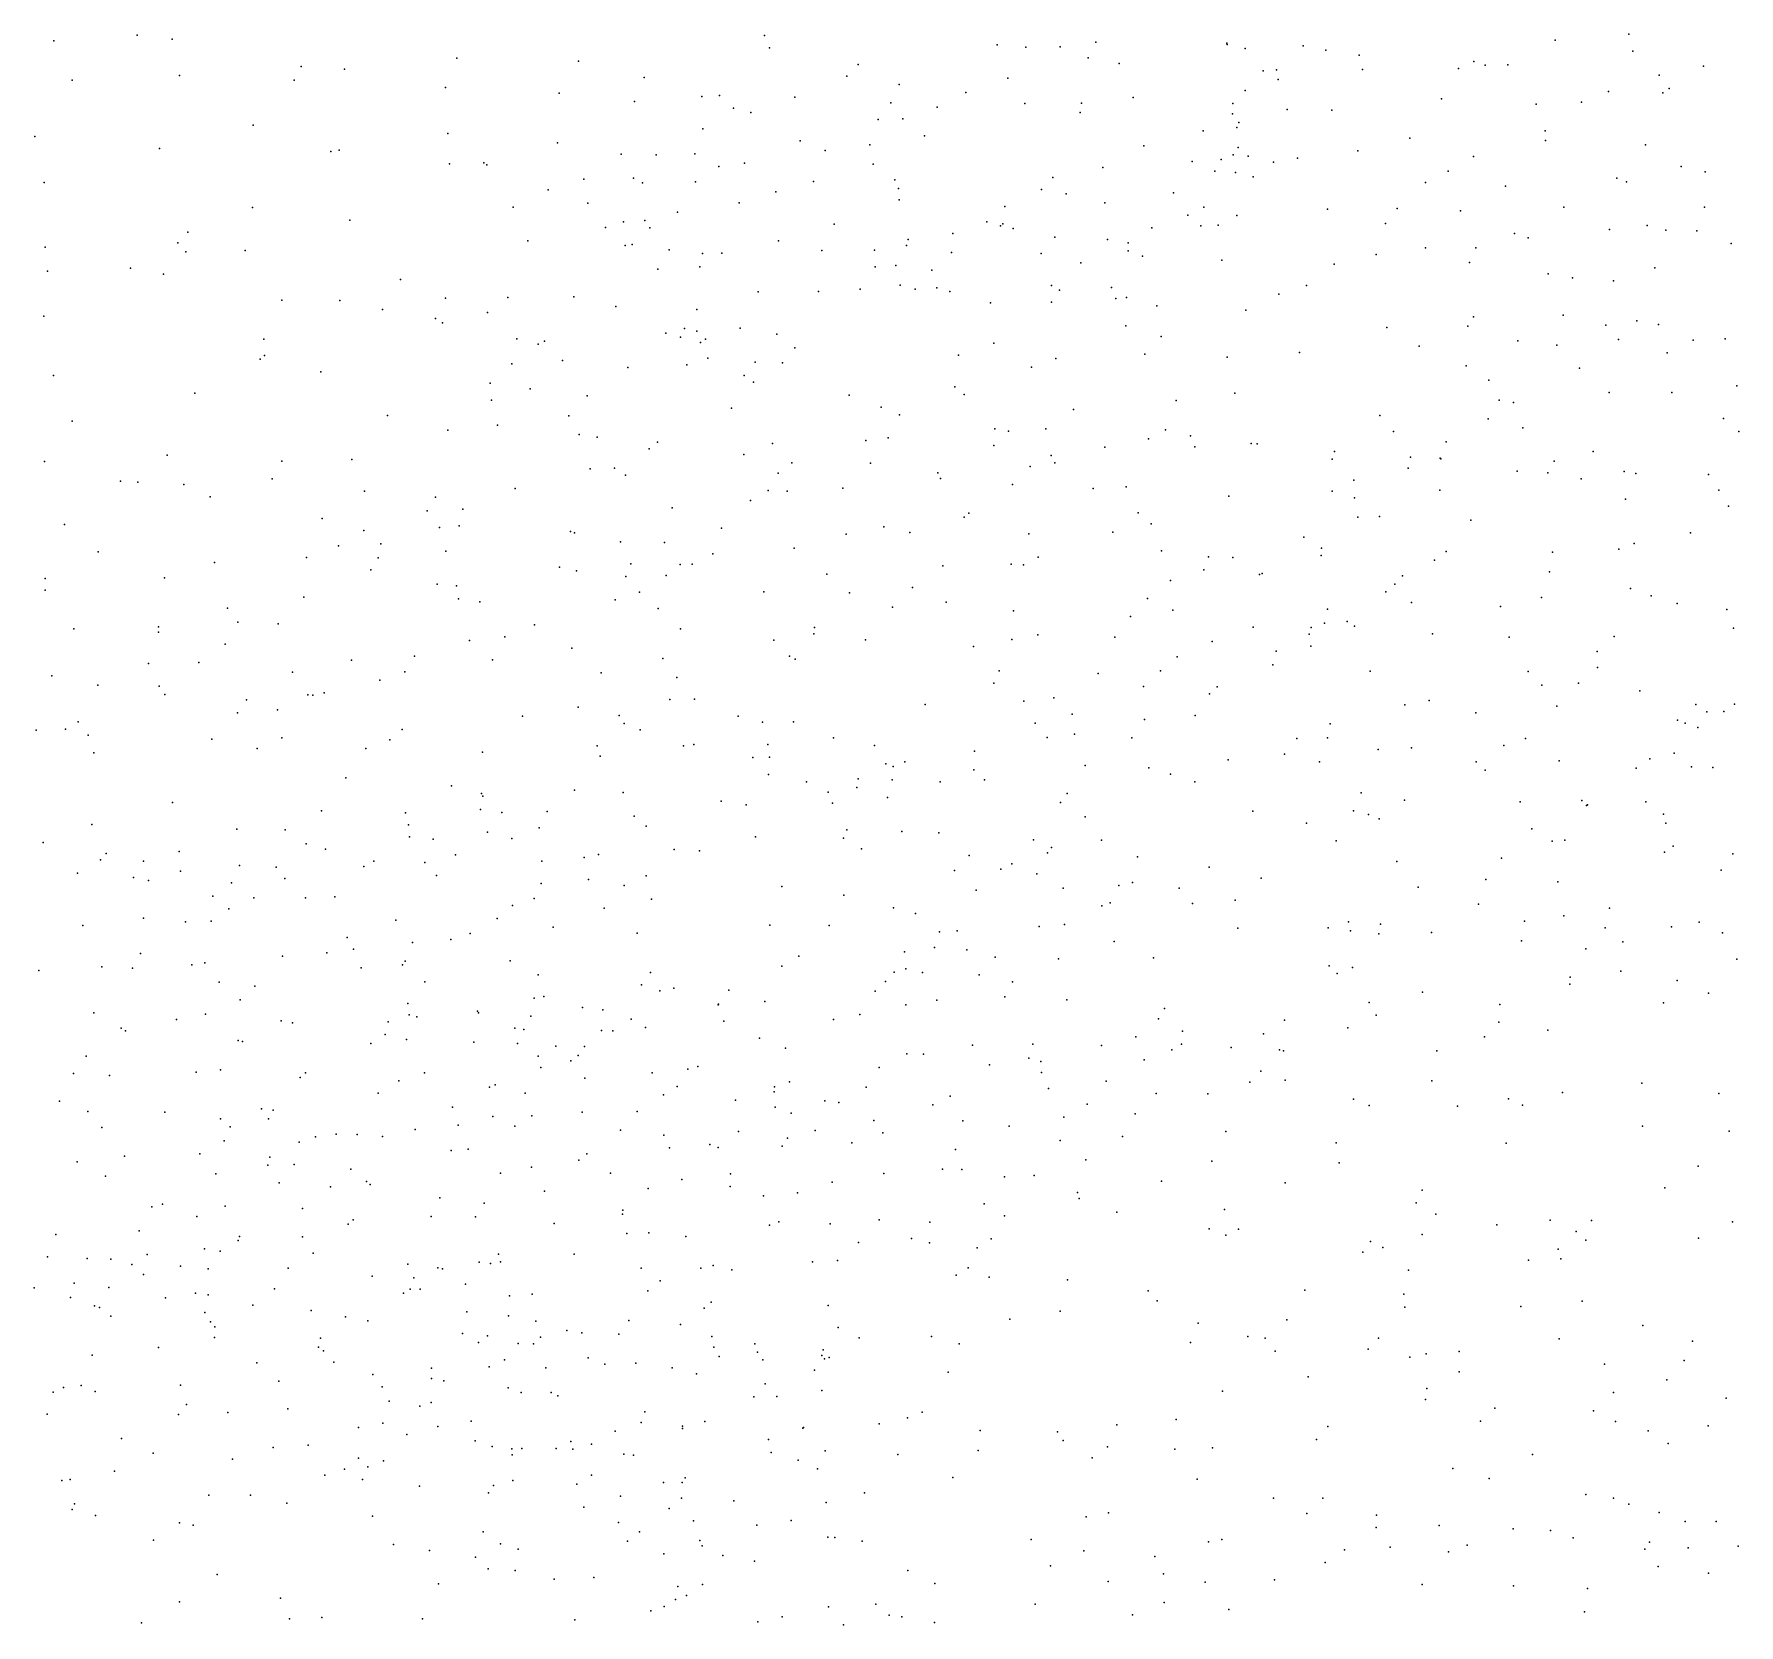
# Model space of a CAD drawing. Header units: metres. Extents: x -24.3 to 24.3, y -27.7 to 27.7.
# Drawn here: x -1.952 to -0.572, y -5.157 to -3.869 of the extents above; entities that cross this region are included whole.
import ezdxf

# ---------------------------------------------------------------- set-up
doc = ezdxf.new("R2010")
doc.units = ezdxf.units.M

msp = doc.modelspace()

# ---------------------------------------------------------------- linework, layer by layer
for p in [(-1.9366, -3.8739, 3.8223), (-1.8689, -3.8694, -11.7638), (-1.8407, -3.8725, 23.4216), (-1.3608, -3.8697, 14.6884), (-1.3569, -3.8797, 15.79), (-1.1724, -3.8772, -11.564), (-1.1493, -3.879, 16.7585), (-1.1215, -3.8788, 16.9505), (-1.0925, -3.875, 16.5661), (-0.9865, -3.8758, 13.9147), (-0.986, -3.877, -11.226), (-0.9714, -3.8803, -5.8715), (-0.9246, -3.8781, -11.0885), (-0.7204, -3.8735, -10.6459), (-0.6608, -3.8685, -10.5354), (-1.61, -3.8881, -11.7177), (-1.5115, -3.8905, 16.6757), (-1.2851, -3.8932, -11.5784), (-1.0987, -3.8878, 18.3131), (-1.0736, -3.8924, 17.0774), (-0.9061, -3.8814, -6.7923), (-0.8793, -3.8857, 13.7839), (-0.7862, -3.8908, 25.9438), (-0.7771, -3.8938, 17.021), (-0.7587, -3.8935, 13.6369), (-0.6576, -3.8824, 12.5567), (-1.9217, -3.9057, 23.5376), (-1.8346, -3.9021, 3.922), (-1.7419, -3.9057, 23.2188), (-1.7362, -3.8947, -19.6567), (-1.7011, -3.897, 26.2384), (-1.4583, -3.9038, 4.3602), (-1.2941, -3.9027, 14.4932), (-1.1638, -3.9042, 16.3978), (-0.9569, -3.8983, -6.2527), (-0.9461, -3.8974, 4.5595), (-0.9449, -3.9052, -6.6432), (-0.8765, -3.8973, -5.6302), (-0.7987, -3.8965, -5.5436), (-0.6361, -3.9019, 4.4215), (-0.6002, -3.8945, -10.3376), (-1.6192, -3.9117, 4.1547), (-1.5271, -3.9164, 26.2126), (-1.4116, -3.9191, -11.5742), (-1.3974, -3.9182, -19.1591), (-1.3364, -3.9196, 18.0213), (-1.2517, -3.9094, 26.1323), (-1.1977, -3.9157, 16.5269), (-1.0622, -3.92, 14.0196), (-0.9716, -3.9142, 17.1678), (-0.8125, -3.9209, 4.4947), (-0.6773, -3.9151, -26.2775), (-0.6332, -3.9161, 16.9527), (-0.6281, -3.9126, 13.4811), (-1.4662, -3.9231, 15.582), (-1.3859, -3.9285, 14.9848), (-1.3719, -3.9321, 4.4021), (-1.2586, -3.9241, 14.3703), (-1.2211, -3.9277, 17.0028), (-1.15, -3.9248, 16.2666), (-1.1051, -3.9319, 26.0462), (-1.104, -3.9244, 4.5209), (-0.9819, -3.933, -11.0115), (-0.9814, -3.9247, -7.4991), (-0.9376, -3.9296, -7.6342), (-0.9013, -3.9301, 22.6842), (-0.7357, -3.9252, -7.7809), (-0.6992, -3.9236, -5.478), (-1.7751, -3.9422, -25.5403), (-1.6174, -3.9491, 23.056), (-1.4109, -3.9452, 26.1793), (-1.2689, -3.9378, 4.4657), (-1.2488, -3.9372, 22.7813), (-1.0056, -3.9469, -7.375), (-0.9783, -3.9442, -7.162), (-0.9766, -3.94, 2.5242), (-0.7285, -3.947, 12.7622), (-1.952, -3.9514, 26.105), (-1.8508, -3.9613, -11.6451), (-1.7055, -3.9625, -11.5879), (-1.5286, -3.9565, 4.1668), (-1.3319, -3.9549, 16.8808), (-1.3117, -3.9628, 16.5711), (-1.2756, -3.9581, -11.4298), (-1.2312, -3.9509, 16.1146), (-1.0537, -3.959, 17.2465), (-0.9773, -3.9604, -6.9757), (-0.8802, -3.9631, 4.4141), (-0.8381, -3.9528, -10.7406), (-0.7283, -3.9546, -10.5176), (-0.6472, -3.9581, -18.5222), (-1.7121, -3.9636, 3.9366), (-1.6159, -3.9736, -11.5296), (-1.5882, -3.9727, 4.0628), (-1.5859, -3.9745, -20.4218), (-1.4769, -3.9658, 15.2652), (-1.4487, -3.9663, 4.2401), (-1.4173, -3.9655, 22.8506), (-1.3978, -3.9757, 14.4693), (-1.3771, -3.9731, -11.4409), (-1.2729, -3.974, 16.0028), (-1.0867, -3.9766, 4.4095), (-1.0145, -3.9718, -6.0102), (-0.9911, -3.9701, -7.794), (-0.9813, -3.9663, -6.8013), (-0.9692, -3.9674, 25.9576), (-0.9487, -3.9724, -7.9885), (-0.9291, -3.9691, -10.894), (-0.7866, -3.9678, -7.9228), (-0.6185, -3.9758, 17.1539), (-1.9443, -3.9887, 2.8328), (-1.5072, -3.986, -11.461), (-1.4671, -3.9851, -22.6312), (-1.4598, -3.9889, 17.8377), (-1.4167, -3.9882, 14.9707), (-1.3212, -3.9878, 15.86), (-1.2552, -3.9867, 2.746), (-1.1272, -3.9847, -11.1236), (-0.9962, -3.9796, 13.2602), (-0.9793, -3.9807, 4.3907), (-0.9651, -3.9842, -5.8039), (-0.8255, -3.9888, 23.3473), (-0.807, -3.9795, 2.3734), (-0.6705, -3.9852, -10.2964), (-0.6627, -3.9882, -7.9266), (-0.5988, -3.9801, 4.3067), (-1.5362, -3.9948, 17.4217), (-1.3517, -3.9964, 4.2905), (-1.2523, -3.9936, -11.3397), (-1.2518, -4.0029, 17.2145), (-1.1365, -3.9945, -7.4425), (-1.1165, -3.998, -7.6102), (-1.0295, -3.9972, -6.5944), (-0.7607, -3.9917, -5.5534), (-1.7756, -4.009, -11.5105), (-1.5645, -4.0088, 26.1446), (-1.5041, -4.0054, 16.4492), (-1.4313, -4.0128, 15.1205), (-1.3815, -4.0053, 14.7921), (-1.1661, -4.0082, 4.3579), (-1.0853, -4.0052, -7.249), (-1.0179, -4.0153, -5.9134), (-1.005, -4.0086, 13.9448), (-0.9782, -4.0155, -18.8265), (-0.9048, -4.0103, -5.6412), (-0.8484, -4.0099, 25.8695), (-0.797, -4.0116, -8.0921), (-0.7135, -4.0086, 4.2819), (-0.5996, -4.0086, -5.4407), (-1.828, -4.0289, 26.1217), (-1.6968, -4.0193, 3.8418), (-1.4896, -4.0252, -11.3671), (-1.4752, -4.0206, 4.1016), (-1.4577, -4.0196, 15.824), (-1.4537, -4.0255, 15.4322), (-1.3044, -4.0225, 26.0792), (-1.2083, -4.0302, 14.1842), (-1.1808, -4.0205, 26.0172), (-1.1697, -4.0239, -7.3129), (-1.1678, -4.0222, 17.3147), (-1.1595, -4.0261, -7.7251), (-1.047, -4.0254, -8.0829), (-1.0075, -4.0238, 22.6488), (-0.9935, -4.0233, -8.1936), (-0.8578, -4.0219, 13.0629), (-0.7533, -4.03, 13.6733), (-0.6764, -4.0267, -5.5028), (-0.6459, -4.0236, -10.1469), (-0.6308, -4.0273, 23.2339), (-0.6057, -4.0279, 4.196), (-1.9434, -4.0411, -11.5102), (-1.8362, -4.0377, -24.7604), (-1.8295, -4.045, 23.3576), (-1.7814, -4.0438, -25.186), (-1.5527, -4.0359, 3.9857), (-1.4738, -4.0398, -20.0814), (-1.468, -4.039, 16.7794), (-1.4381, -4.0434, 15.5401), (-1.3953, -4.046, -20.7141), (-1.3496, -4.036, 14.6598), (-1.3144, -4.0439, 16.1743), (-1.2719, -4.0436, -7.4112), (-1.2458, -4.0399, -7.5773), (-1.2445, -4.035, -11.1818), (-1.2093, -4.0455, -11.0708), (-1.1258, -4.033, -7.1474), (-1.0831, -4.0349, -7.0351), (-1.0664, -4.0376, -6.4015), (-1.0662, -4.0442, -6.8494), (-0.8254, -4.0417, 4.2468), (-0.7848, -4.0416, 17.3863), (-0.7423, -4.0337, -10.4006), (-0.5778, -4.0383, -7.9449), (-1.8745, -4.0581, 3.5699), (-1.4474, -4.0589, -19.6339), (-1.4132, -4.0571, 17.1002), (-1.4111, -4.0462, -11.2906), (-1.2711, -4.057, 23.6159), (-1.2544, -4.0561, -7.6944), (-1.2254, -4.0597, 4.2509), (-1.1369, -4.0462, -7.9751), (-1.1046, -4.0539, 4.2754), (-1.0547, -4.0483, 25.9302), (-0.9903, -4.0516, 17.4353), (-0.8994, -4.055, 13.8358), (-0.8655, -4.0472, -10.6278), (-0.7898, -4.0536, -8.2382), (-0.6396, -4.058, 19.0561), (-1.9417, -4.0607, 3.4651), (-1.8478, -4.063, -11.4263), (-1.6557, -4.0673, -11.3369), (-1.251, -4.0719, -7.1646), (-1.1283, -4.0721, -8.2594), (-0.9219, -4.0722, 4.2121), (-0.7262, -4.0627, -10.2554), (-0.7063, -4.0659, 4.1452), (-0.6733, -4.0684, 25.7734), (-1.7517, -4.084, 3.6743), (-1.7048, -4.0843, -7.9471), (-1.6192, -4.0824, -8.0058), (-1.5688, -4.0818, -7.9067), (-1.5153, -4.0813, -7.7528), (-1.366, -4.0773, -8.0876), (-1.3171, -4.077, -7.8876), (-1.2835, -4.0753, 14.3743), (-1.2388, -4.0751, -8.0019), (-1.2212, -4.0742, -8.1809), (-1.2108, -4.077, -21.2372), (-1.1777, -4.0863, -6.8938), (-1.1283, -4.0857, -6.7835), (-1.1218, -4.0759, -10.9504), (-1.0797, -4.0739, -8.3731), (-1.0762, -4.0827, -6.282), (-1.0676, -4.0818, -6.1583), (-0.9443, -4.0793, 25.8518), (-1.9446, -4.097, -11.3998), (-1.6702, -4.0917, 26.1057), (-1.6274, -4.0988, 3.7975), (-1.5853, -4.0941, -11.254), (-1.4812, -4.0893, -11.221), (-1.4158, -4.0916, -25.7997), (-1.043, -4.0887, 18.4053), (-0.9709, -4.0921, -10.7591), (-0.7866, -4.0975, 17.4938), (-0.714, -4.0961, -10.1428), (-0.6544, -4.1007, 22.5428), (-1.6217, -4.1024, 22.9651), (-1.4409, -4.1107, 2.7758), (-1.4288, -4.114, -7.438), (-1.4256, -4.1071, 15.2984), (-1.4156, -4.1093, 16.2468), (-1.3807, -4.1069, -7.3516), (-1.351, -4.1115, 17.2998), (-1.0683, -4.1049, -6.0309), (-1.0396, -4.1134, 4.1673), (-0.8568, -4.1061, -8.3776), (-0.7911, -4.1052, 4.0959), (-0.6795, -4.1044, -8.242), (-0.6367, -4.1037, -2.6976), (-1.7663, -4.1158, -7.8652), (-1.7659, -4.1288, 23.1684), (-1.5615, -4.1153, 17.617), (-1.5442, -4.1197, 16.6867), (-1.5392, -4.1174, -7.5847), (-1.4127, -4.1185, 4.02), (-1.4087, -4.1156, 15.8866), (-1.3364, -4.1227, 26.0236), (-1.2037, -4.1287, 17.4684), (-1.175, -4.1188, 4.1223), (-1.0528, -4.1279, 13.5246), (-0.9275, -4.1264, 17.5761), (-0.8305, -4.1213, -10.4274), (-0.7506, -4.117, -5.582), (-0.719, -4.1206, 2.185), (-0.6691, -4.1159, -2.5972), (-0.6296, -4.1267, -2.8584), (-0.6087, -4.1166, 4.0139), (-0.5827, -4.1153, 13.4802), (-1.7693, -4.132, 3.5768), (-1.7202, -4.1421, -11.2157), (-1.5654, -4.1356, -8.0929), (-1.5245, -4.133, 22.8355), (-1.4716, -4.1387, 23.6929), (-1.4238, -4.1364, -11.1021), (-1.4068, -4.131, 15.7411), (-1.3683, -4.1343, 14.5843), (-1.3463, -4.1348, 22.7086), (-1.1445, -4.1384, -6.6664), (-1.1248, -4.1313, -6.5678), (-0.9862, -4.1302, -8.4188), (-0.7925, -4.1374, -10.2775), (-0.7007, -4.1392, 13.6426), (-1.9368, -4.145, -11.3013), (-1.583, -4.1514, 16.8094), (-1.5508, -4.1558, 17.105), (-1.3773, -4.1452, 14.7867), (-1.3699, -4.1505, 14.614), (-1.2067, -4.1542, 13.793), (-0.7741, -4.1489, 25.7441), (-0.5732, -4.1534, -18.8586), (-1.8224, -4.1594, 3.4675), (-1.5819, -4.1651, 16.9379), (-1.5044, -4.1616, 16.3241), (-1.2923, -4.1611, 14.0989), (-1.1992, -4.1605, 18.2674), (-1.0275, -4.1653, 4.0664), (-0.9798, -4.1594, -10.6575), (-0.7657, -4.1651, 18.811), (-0.7542, -4.1671, -2.617), (-0.6768, -4.1589, -8.3506), (-0.6258, -4.1589, -9.9957), (-1.9216, -4.1822, 3.2841), (-1.6663, -4.1775, -11.1229), (-1.5194, -4.1779, -11.0741), (-1.3876, -4.1715, 14.9896), (-1.2664, -4.1707, 25.9398), (-1.2516, -4.177, 3.9686), (-1.1105, -4.1727, 25.8528), (-0.8624, -4.1774, 17.6688), (-0.7746, -4.1801, -8.4185), (-0.5841, -4.18, 13.1285), (-1.6173, -4.1893, -23.3849), (-1.5771, -4.1854, 16.5328), (-1.511, -4.1928, -7.4325), (-1.4965, -4.195, 16.1976), (-1.2789, -4.1979, -10.9373), (-1.2607, -4.1957, -8.3438), (-1.1742, -4.1883, -10.8541), (-1.1633, -4.1901, 14.049), (-1.1331, -4.1883, -6.1524), (-1.0498, -4.1964, -10.7302), (-1.036, -4.1892, 22.5871), (-1.0157, -4.194, -5.8172), (-0.8515, -4.1904, 13.7852), (-0.7467, -4.1874, 3.9409), (-0.5716, -4.1904, -3.0199), (-1.8447, -4.2096, 23.3217), (-1.4544, -4.2044, 15.9535), (-1.4475, -4.1991, 25.9783), (-1.3775, -4.209, -7.1467), (-1.3543, -4.2001, -11.003), (-1.1751, -4.2019, -21.8489), (-1.1286, -4.2099, -8.4413), (-1.0853, -4.2031, 3.9688), (-1.0123, -4.203, 2.3699), (-0.9666, -4.2001, -10.5586), (-0.9618, -4.2004, -8.486), (-0.8991, -4.2067, 3.9604), (-0.8375, -4.2112, -10.2197), (-0.8088, -4.1989, 13.2854), (-0.6896, -4.2067, -2.9253), (-1.944, -4.2147, -11.1661), (-1.7517, -4.2146, -11.0853), (-1.6952, -4.2133, -8.0202), (-1.5021, -4.2207, 17.301), (-1.4823, -4.2202, -7.3294), (-1.3497, -4.2242, 17.4789), (-1.3387, -4.2158, 14.3653), (-1.2749, -4.2161, -6.8742), (-1.2206, -4.224, -6.6492), (-1.1457, -4.2189, -20.2305), (-1.1256, -4.216, -25.873), (-0.901, -4.2129, -5.6901), (-0.8396, -4.2202, -2.6444), (-0.8135, -4.212, -2.7447), (-0.813, -4.2125, -10.1107), (-0.7512, -4.2225, -9.9495), (-0.7265, -4.2241, 25.6578), (-0.7212, -4.2145, 22.5247), (-0.6646, -4.2229, -2.3141), (-0.6551, -4.2244, 17.6671), (-0.5961, -4.2252, -2.1737), (-1.8826, -4.2307, 23.5618), (-1.8684, -4.2316, 25.8973), (-1.8312, -4.2335, 3.3354), (-1.7596, -4.2288, -7.7417), (-1.6848, -4.2388, -7.6398), (-1.5627, -4.2367, 3.6552), (-1.4735, -4.226, 3.7775), (-1.3579, -4.2382, -7.0408), (-1.3426, -4.2387, 25.8489), (-1.2974, -4.2364, 3.8264), (-1.2183, -4.2287, 25.8111), (-1.1599, -4.2334, 17.6695), (-1.0946, -4.2366, -5.9874), (-1.0678, -4.2354, 13.9389), (-0.9011, -4.2387, -19.3204), (-0.8835, -4.2299, 18.6342), (-0.8138, -4.2381, -2.4994), (-0.6995, -4.2288, 3.8542), (-0.5878, -4.2381, 1.9541), (-1.81, -4.2433, 23.2001), (-1.6273, -4.2437, -11.0242), (-1.4356, -4.2522, -8.2576), (-1.3721, -4.2463, 22.6741), (-0.9848, -4.243, 25.7022), (-0.883, -4.2442, 22.5239), (-0.6635, -4.2453, -5.5656), (-0.5801, -4.2511, 13.5212), (-1.928, -4.2658, 1.1264), (-1.7192, -4.261, 3.4264), (-1.6341, -4.2548, -8.0868), (-1.6052, -4.2534, 16.3993), (-1.1991, -4.2599, -22.2221), (-1.1953, -4.2567, -6.3607), (-1.0582, -4.2564, -8.5218), (-1.0477, -4.2654, 17.7696), (-0.8803, -4.2599, 3.8634), (-0.8627, -4.2594, 17.8347), (-0.7888, -4.2624, -5.64), (-1.6854, -4.2706, -24.2889), (-1.6241, -4.2682, 22.8619), (-1.6082, -4.267, -23.7245), (-1.5181, -4.2714, -8.1951), (-1.5149, -4.2727, 22.7568), (-1.4774, -4.2799, 17.4072), (-1.4419, -4.2803, -23.0136), (-1.3958, -4.2689, 15.1094), (-1.2948, -4.2738, 17.6109), (-1.2641, -4.2677, -10.8344), (-1.2431, -4.2724, -8.4116), (-1.1468, -4.2734, -6.0862), (-1.0787, -4.2721, -10.6552), (-0.9239, -4.2762, -2.7233), (-0.6109, -4.2727, -2.027), (-1.9005, -4.2881, 1.3083), (-1.7319, -4.2927, -10.9906), (-1.7058, -4.283, 16.8165), (-1.6737, -4.2929, 25.8525), (-1.6716, -4.2815, 16.9924), (-1.619, -4.2875, 17.2113), (-1.4028, -4.2896, 14.4823), (-1.3369, -4.285, -8.356), (-1.1392, -4.2922, 3.7677), (-1.0394, -4.2871, -10.55), (-1.0011, -4.2919, -20.4856), (-0.9816, -4.2926, -10.4244), (-0.9101, -4.2909, -10.0369), (-0.9097, -4.2849, -2.8224), (-0.8087, -4.2876, -2.3641), (-0.7225, -4.2882, -2.2328), (-0.6688, -4.2859, 17.8989), (-0.6565, -4.2813, -8.4719), (-1.8063, -4.2965, -7.9631), (-1.6797, -4.3027, -7.5203), (-1.527, -4.3004, 17.96), (-1.5132, -4.3034, 25.8358), (-1.4733, -4.308, 15.7708), (-1.4691, -4.2977, 15.5044), (-1.4404, -4.3072, 3.632), (-1.4293, -4.2982, -10.9417), (-1.4195, -4.298, 15.2765), (-1.3105, -4.306, -6.6974), (-1.2163, -4.2993, -6.252), (-1.161, -4.2979, 17.7978), (-1.1512, -4.2985, 18.4312), (-1.0051, -4.3025, 3.7934), (-0.9598, -4.3063, -2.5432), (-0.9578, -4.3056, -10.3264), (-0.8442, -4.3074, -2.9779), (-0.8183, -4.2946, -8.5527), (-0.7249, -4.3042, -9.8657), (-1.9436, -4.319, -10.9948), (-1.9435, -4.3097, 3.0003), (-1.847, -4.309, 3.1927), (-1.6261, -4.3142, -7.4037), (-1.6103, -4.3155, -24.6694), (-1.462, -4.3207, 15.5345), (-1.3613, -4.3204, -6.8398), (-1.2921, -4.3213, -22.5939), (-1.2409, -4.3168, 2.536), (-1.032, -4.3113, 25.6006), (-0.8576, -4.3204, -19.6869), (-0.8503, -4.3143, -9.8721), (-0.6593, -4.3176, -25.9608), (-1.7959, -4.3337, 23.1226), (-1.734, -4.3248, 16.7056), (-1.6088, -4.3261, 3.4541), (-1.5915, -4.3286, -8.1445), (-1.4817, -4.327, -7.1374), (-1.447, -4.334, 17.5133), (-1.2573, -4.3327, 3.6494), (-1.2137, -4.3288, -10.71), (-1.1591, -4.3357, 23.606), (-1.0506, -4.3258, 17.9389), (-1.0301, -4.3353, -2.6519), (-0.9048, -4.3344, -2.3878), (-0.8369, -4.3289, 25.5749), (-0.7647, -4.3324, 13.7222), (-0.7316, -4.325, 3.724), (-0.6428, -4.3235, -3.199), (-0.6215, -4.3298, 3.6975), (-0.5814, -4.3347, -9.8104), (-1.8518, -4.3488, 23.4472), (-1.7874, -4.3451, -7.7957), (-1.7549, -4.3464, 3.2434), (-1.5472, -4.3471, -7.2664), (-1.3205, -4.3493, -6.5801), (-1.0643, -4.3405, -5.8566), (-0.9651, -4.3489, -8.6183), (-0.9181, -4.3493, -20.7788), (-0.9072, -4.3459, -21.2547), (-0.8888, -4.3444, 3.7259), (-0.883, -4.3483, -5.7165), (-0.576, -4.3497, -1.798), (-1.9202, -4.3503, 0.974), (-1.8518, -4.3532, 1.0926), (-1.7977, -4.3628, -10.9304), (-1.5998, -4.3599, 16.9865), (-1.5711, -4.3568, 16.0575), (-1.429, -4.3505, -7.0503), (-1.3532, -4.3596, 3.5813), (-1.321, -4.3544, -10.7748), (-1.279, -4.3592, 14.1084), (-1.1606, -4.359, -10.6229), (-1.1394, -4.3551, -6.0229), (-1.0771, -4.357, 3.6679), (-0.9982, -4.3607, -10.1226), (-0.9197, -4.3546, -3.0594), (-0.8198, -4.3545, -2.2082), (-0.7578, -4.3571, -3.1728), (-0.6726, -4.3565, 25.5891), (-1.6955, -4.3758, 22.9287), (-1.6444, -4.3725, 3.332), (-1.5813, -4.3756, 22.7762), (-1.517, -4.366, 15.8867), (-1.4433, -4.3743, 14.7061), (-1.3407, -4.3725, 17.6868), (-1.336, -4.3749, 25.5854), (-1.1917, -4.3648, -6.1372), (-1.0267, -4.3731, -10.3761), (-0.9463, -4.3684, 22.4896), (-0.9184, -4.3644, 18.1057), (-0.6863, -4.3686, 22.4765), (-1.9381, -4.3885, 23.8117), (-1.8597, -4.3785, 23.6011), (-1.8191, -4.3776, 25.6743), (-1.7431, -4.3854, 16.5335), (-1.6523, -4.3853, 16.2196), (-1.4933, -4.3861, 15.648), (-1.432, -4.3897, 3.5136), (-1.1708, -4.3845, 17.9345), (-1.0906, -4.3865, -2.7923), (-1.0402, -4.3843, -2.9768), (-0.9492, -4.3795, 23.5114), (-0.8702, -4.3848, -3.1687), (-0.7423, -4.385, -8.6127), (-0.6862, -4.3816, -9.7761), (-1.9009, -4.396, 1.3669), (-1.8513, -4.3969, 3.0397), (-1.8466, -4.4035, 2.694), (-1.7308, -4.4038, 17.1159), (-1.7266, -4.404, -8.0291), (-1.7176, -4.4023, -7.6033), (-1.6724, -4.3919, -10.8835), (-1.1751, -4.3944, 3.5837), (-1.054, -4.3971, 18.0664), (-1.0004, -4.4031, -3.126), (-0.9942, -4.3974, -9.7862), (-0.7311, -4.396, -5.6809), (-0.7014, -4.3944, -1.9081), (-0.6519, -4.4006, 13.6511), (-1.7877, -4.4184, 16.8816), (-1.7804, -4.4079, -7.8873), (-1.7553, -4.4159, -7.7059), (-1.5117, -4.4139, 15.8232), (-1.4376, -4.4077, -25.2117), (-1.4176, -4.4073, 15.1198), (-1.2307, -4.4118, 14.2217), (-1.1509, -4.4091, -2.6442), (-1.1266, -4.4063, -2.5359), (-0.8422, -4.412, 18.2183), (-0.8225, -4.4083, -2.0734), (-0.7846, -4.4185, -9.7494), (-0.7191, -4.413, 18.9423), (-0.6065, -4.4117, -5.6378), (-0.5975, -4.4175, 0.6313), (-0.5838, -4.4174, 1.0057), (-0.5752, -4.4113, 0.4175), (-1.9507, -4.4325, 1.4536), (-1.9271, -4.4316, 0.8777), (-1.9168, -4.4257, 23.7479), (-1.6543, -4.4318, 3.2118), (-1.5568, -4.4211, 16.3635), (-1.4785, -4.4207, -8.2206), (-1.4746, -4.4272, -10.8186), (-1.4616, -4.4321, 15.4111), (-1.3822, -4.421, -6.8201), (-1.3625, -4.4261, -6.7224), (-1.3373, -4.4257, 3.4892), (-1.1416, -4.4267, 13.9348), (-1.1116, -4.4195, -10.4594), (-1.0532, -4.4239, -2.3767), (-1.012, -4.4206, 13.8491), (-0.9026, -4.4274, -9.7545), (-0.6213, -4.4243, 18.2697), (-0.615, -4.4267, 0.9003), (-0.605, -4.4304, -9.7107), (-1.9088, -4.4366, -10.873), (-1.8086, -4.4397, 1.2144), (-1.7517, -4.4388, 16.3866), (-1.6644, -4.4404, 17.318), (-1.4963, -4.4452, -7.2137), (-1.4265, -4.4451, 14.9397), (-1.4181, -4.4441, 14.8572), (-1.3582, -4.4442, 14.1764), (-1.3051, -4.4387, -10.6522), (-1.2717, -4.4449, -2.6864), (-1.1318, -4.4385, -3.0076), (-1.1099, -4.4356, -5.9071), (-1.0632, -4.4388, -10.0253), (-0.9296, -4.4392, -3.2329), (-0.9048, -4.4387, 25.4874), (-0.7621, -4.4449, 25.5075), (-0.7444, -4.4392, -3.2985), (-1.904, -4.4508, 2.9039), (-1.7719, -4.4472, 1.1067), (-1.6838, -4.4474, 25.5863), (-1.5894, -4.4503, -10.8136), (-1.494, -4.4535, 3.3534), (-1.3704, -4.4547, 18.3421), (-1.3567, -4.4543, 25.4503), (-1.2625, -4.4597, -2.7949), (-1.2473, -4.4581, 22.5568), (-1.1909, -4.4494, -8.5138), (-0.9852, -4.4564, -5.8217), (-0.9397, -4.4518, -2.1166), (-0.9113, -4.4581, -21.6447), (-0.8638, -4.448, 13.7725), (-0.8367, -4.4467, 22.479), (-0.7845, -4.458, -1.953), (-0.7172, -4.4572, 23.3842), (-0.6437, -4.4557, 0.5424), (-0.6241, -4.4512, -3.3739), (-1.7001, -4.471, -10.809), (-1.3575, -4.4685, -8.3209), (-1.2851, -4.4718, -2.5511), (-1.2574, -4.4728, -8.4358), (-1.2567, -4.4618, -6.2203), (-1.1914, -4.4647, -2.8946), (-1.1828, -4.4726, 18.0724), (-1.1012, -4.4611, -3.198), (-1.0495, -4.463, -9.7139), (-1.0321, -4.468, -22.0831), (-0.777, -4.4648, 18.3325), (-0.6549, -4.4633, -8.6891), (-0.6101, -4.4623, 1.1134), (-0.5926, -4.4626, 3.5621), (-1.6145, -4.4775, -8.1069), (-1.5902, -4.4837, -7.4027), (-1.5891, -4.4859, 15.8701), (-1.5147, -4.4811, -2.7628), (-1.4753, -4.4829, 14.6285), (-1.3268, -4.4744, -6.5197), (-1.3092, -4.4827, -2.9199), (-1.2861, -4.4789, 17.9596), (-1.2613, -4.4871, 3.422), (-1.2185, -4.4744, -10.5278), (-1.1156, -4.4839, 25.3517), (-1.0122, -4.4743, -8.7072), (-0.8776, -4.4833, -2.0276), (-1.8405, -4.491, 16.6616), (-1.7198, -4.4978, -7.9583), (-1.6516, -4.4994, 17.4205), (-1.591, -4.4967, 25.4628), (-1.5736, -4.4991, 3.1794), (-1.5369, -4.4983, -2.8658), (-1.3961, -4.4899, -10.6678), (-1.3756, -4.4929, 3.3792), (-1.3058, -4.4916, -6.347), (-1.121, -4.4911, -10.3132), (-0.9652, -4.4982, -9.5927), (-0.8839, -4.4978, 2.0642), (-0.8715, -4.5008, -9.6245), (-0.8424, -4.4892, -3.3421), (-0.7487, -4.4905, -8.748), (-0.6988, -4.4895, 0.8219), (-0.695, -4.4935, 0.6402), (-0.6942, -4.493, -20.9862), (-0.647, -4.4906, -20.6745), (-0.6328, -4.5004, 22.4726), (-1.9056, -4.509, -10.7907), (-1.7884, -4.5128, -10.7801), (-1.749, -4.5131, 1.3151), (-1.6493, -4.5091, 17.3247), (-1.5852, -4.5152, -2.694), (-1.5434, -4.5115, 15.7209), (-1.4664, -4.5021, -2.9423), (-1.4566, -4.5102, 2.5585), (-1.2942, -4.5131, 14.0357), (-1.2495, -4.5147, -2.3859), (-1.101, -4.5027, -2.2339), (-0.9218, -4.5078, -8.765), (-0.8629, -4.5043, 3.5114), (-0.7392, -4.5125, -1.8768), (-0.6308, -4.5079, -1.7367), (-1.9452, -4.5236, 2.7811), (-1.732, -4.5245, -2.9075), (-1.7164, -4.5288, 25.4334), (-1.6485, -4.519, 17.8383), (-1.6293, -4.5208, -7.49), (-1.5654, -4.5202, -10.7409), (-1.4341, -4.5291, 14.249), (-1.3681, -4.5189, 22.6111), (-1.297, -4.52, -3.1861), (-1.2823, -4.5286, -23.2589), (-1.2196, -4.5156, -6.0997), (-1.143, -4.5212, -3.2856), (-1.1284, -4.5275, -9.7252), (-1.088, -4.5217, 13.8649), (-0.8979, -4.5221, 13.8319), (-0.7229, -4.5223, -3.4363), (-0.7125, -4.5216, 0.5064), (-0.6249, -4.5265, 13.6818), (-1.8986, -4.5374, 23.8132), (-1.8942, -4.5323, 0.8074), (-1.864, -4.5386, 25.4442), (-1.835, -4.5309, -2.8776), (-1.786, -4.5421, 17.1637), (-1.6854, -4.543, 16.0587), (-1.6772, -4.5387, 3.0426), (-1.636, -4.5398, 22.8143), (-1.6111, -4.5336, -3.0558), (-1.5412, -4.5387, -3.1411), (-1.5069, -4.5357, 15.5542), (-1.4952, -4.5331, -2.5847), (-1.4136, -4.5302, -2.5264), (-1.195, -4.5341, 18.5604), (-1.1605, -4.5409, -10.2051), (-1.1316, -4.5318, 18.2479), (-1.0588, -4.5351, -9.554), (-0.8488, -4.539, -8.8579), (-0.764, -4.5361, 0.9259), (-0.6319, -4.5312, -5.7186), (-0.5765, -4.5326, -8.7852), (-1.9174, -4.5483, -2.9391), (-1.8721, -4.5519, 16.7719), (-1.8598, -4.5544, -3.1637), (-1.8338, -4.5468, 23.5092), (-1.7926, -4.5562, 1.4018), (-1.7565, -4.5434, -3.0202), (-1.7494, -4.5527, -2.7427), (-1.6265, -4.5503, 17.5364), (-1.5419, -4.5566, -7.3257), (-1.5035, -4.5535, 14.4877), (-1.4566, -4.5504, 15.2546), (-1.2069, -4.5463, 3.3493), (-1.1694, -4.545, -9.8898), (-1.1403, -4.5488, 2.2958), (-1.0629, -4.556, -5.8361), (-1.0006, -4.5435, 25.349), (-0.9586, -4.5523, -3.386), (-0.7767, -4.5535, 1.8496), (-0.7182, -4.5553, -5.7643), (-0.5861, -4.546, -3.4941), (-1.8078, -4.5669, 23.1208), (-1.7746, -4.5684, 16.2627), (-1.7326, -4.5683, 2.9613), (-1.7088, -4.5674, -7.827), (-1.5474, -4.5688, 15.9864), (-1.4746, -4.5584, 3.2091), (-1.4525, -4.5694, -7.0449), (-1.3468, -4.5591, 18.1343), (-1.2965, -4.5662, -8.385), (-1.1893, -4.5622, -8.5085), (-1.1189, -4.5606, -25.4036), (-1.0739, -4.5582, 22.4962), (-1.0249, -4.5606, -9.4424), (-0.9796, -4.5703, 13.8143), (-0.8314, -4.5598, -9.5205), (-1.7948, -4.5773, 23.7896), (-1.565, -4.5746, 17.6916), (-1.4908, -4.5767, -10.6408), (-1.2563, -4.5764, -3.3395), (-1.2385, -4.5809, 14.474), (-1.0875, -4.5747, 18.374), (-1.0808, -4.5724, -8.7317), (-1.0143, -4.573, -22.3791), (-0.7824, -4.5734, 0.6352), (-0.7135, -4.5829, -8.9151), (-0.6765, -4.5768, 1.3162), (-1.913, -4.5908, -3.3509), (-1.864, -4.5849, 1.5074), (-1.8298, -4.5878, -10.6945), (-1.809, -4.5871, -3.2572), (-1.6596, -4.5865, 1.3449), (-1.5992, -4.5971, 1.2233), (-1.5775, -4.585, 25.3448), (-1.532, -4.5921, -2.4763), (-1.464, -4.5969, -3.3327), (-1.3566, -4.5905, 25.2535), (-1.3085, -4.5906, -6.2412), (-1.2192, -4.5958, 18.3562), (-1.2047, -4.5951, 22.5468), (-1.1384, -4.5916, -8.6118), (-1.118, -4.59, 3.345), (-0.9774, -4.593, -5.7964), (-0.9042, -4.5925, -9.4253), (-0.8878, -4.5878, -5.7544), (-0.8862, -4.595, 25.3753), (-0.8633, -4.5975, 3.4141), (-0.8619, -4.5897, -3.4616), (-0.8206, -4.5965, 0.7641), (-0.7452, -4.5871, 1.2082), (-0.6799, -4.5926, 3.467), (-0.6261, -4.5919, -9.5363), (-0.6038, -4.5881, 1.3998), (-0.5848, -4.5967, 0.2163), (-1.699, -4.6005, -3.2735), (-1.6937, -4.61, 0.9606), (-1.646, -4.6044, -2.5377), (-1.615, -4.6021, -8.0342), (-1.2476, -4.612, -6.0968), (-1.2231, -4.6086, -2.2834), (-1.1969, -4.6105, -5.9834), (-1.0777, -4.6037, -2.1441), (-0.7476, -4.6031, 13.7404), (-0.6957, -4.6096, 25.4762), (-0.6657, -4.6039, -1.71), (-1.8975, -4.6242, 16.6477), (-1.8729, -4.6254, -2.6683), (-1.8662, -4.6133, 16.8937), (-1.8246, -4.6225, 23.263), (-1.8141, -4.6209, -3.361), (-1.7513, -4.6156, 22.9817), (-1.7155, -4.6128, -10.6703), (-1.6875, -4.6249, -7.6553), (-1.654, -4.6226, -7.9371), (-1.6519, -4.6195, 15.8818), (-1.5668, -4.6193, 1.3202), (-1.3468, -4.6236, -6.4739), (-1.3331, -4.6156, -24.3595), (-1.2465, -4.6259, -9.7376), (-1.1741, -4.6165, -9.603), (-1.1228, -4.6177, 25.2538), (-1.0459, -4.6168, -3.4261), (-0.9034, -4.6234, 18.5053), (-0.8845, -4.6247, 1.08), (-0.5732, -4.618, 3.454), (-1.9486, -4.6273, 1.6585), (-1.8027, -4.6367, 23.5822), (-1.6361, -4.6365, 17.618), (-1.5443, -4.6307, -8.1339), (-1.4606, -4.6387, 18.2798), (-1.4531, -4.6288, 15.1433), (-1.2629, -4.6361, 25.188), (-1.2558, -4.6285, -10.364), (-1.2328, -4.6289, 3.2854), (-1.1869, -4.6306, 18.4828), (-1.16, -4.6365, -2.2031), (-0.8971, -4.6295, 0.9474), (-0.7086, -4.6382, 0.343), (-0.7084, -4.6327, -3.5607), (-0.6672, -4.6277, 18.5457), (-0.6217, -4.6353, -9.3347), (-1.7856, -4.6509, -2.5379), (-1.7737, -4.64, 0.829), (-1.5475, -4.6496, -3.4089), (-1.5396, -4.6482, 3.0622), (-1.4457, -4.6436, 3.1528), (-1.4344, -4.6416, -6.9226), (-1.3898, -4.643, -2.3653), (-1.3606, -4.6523, -3.4443), (-1.2712, -4.644, -9.8476), (-1.2214, -4.6511, -3.4552), (-1.1661, -4.6486, -9.5053), (-1.116, -4.6509, -9.3899), (-0.871, -4.653, -1.9274), (-0.828, -4.6447, 1.1965), (-0.6326, -4.6534, -1.6299), (-0.5962, -4.6455, -9.1896), (-1.9042, -4.6616, 2.6711), (-1.8371, -4.6669, 25.3658), (-1.8136, -4.6627, -3.4838), (-1.6497, -4.654, 2.9553), (-1.6487, -4.6632, 17.037), (-1.6424, -4.6646, -7.5741), (-1.5934, -4.6601, -10.6059), (-1.5926, -4.6616, -2.4224), (-1.5501, -4.6641, 17.9408), (-1.5082, -4.6573, 25.2513), (-1.4919, -4.659, -7.1487), (-1.4688, -4.6665, 1.2846), (-1.3985, -4.6551, 14.1173), (-1.3982, -4.6546, 18.5246), (-1.305, -4.6669, -8.3871), (-1.2836, -4.6628, -10.1384), (-1.2465, -4.655, -23.6806), (-1.0418, -4.6663, 0.9365), (-1.0369, -4.6579, 18.5343), (-0.9397, -4.6674, -9.0277), (-0.8654, -4.6635, -9.2053), (-0.7652, -4.6547, -9.1008), (-1.8819, -4.674, 0.6561), (-1.8784, -4.676, 16.4055), (-1.7525, -4.668, 23.7723), (-1.7433, -4.6697, 2.8364), (-1.668, -4.679, 22.8543), (-1.6656, -4.6688, -7.7434), (-1.5632, -4.6739, 0.9842), (-1.5558, -4.6751, 22.7398), (-1.4928, -4.6758, -10.5151), (-1.4837, -4.676, 14.9378), (-1.4572, -4.6735, 1.0926), (-1.3938, -4.6682, -8.2666), (-1.0602, -4.6808, -9.037), (-1.0223, -4.6764, 3.3146), (-0.9568, -4.6786, 18.8335), (-0.8885, -4.6736, 0.5943), (-0.7777, -4.6808, -1.8383), (-0.766, -4.669, 22.4683), (-0.7263, -4.6756, 3.3995), (-1.7871, -4.6839, 18.1829), (-1.7838, -4.6846, 1.5604), (-1.6797, -4.6863, -3.4469), (-1.6508, -4.6832, 1.4628), (-1.5964, -4.6852, -7.4469), (-1.5609, -4.6863, 1.402), (-1.5299, -4.6884, 15.5587), (-1.5067, -4.6889, 15.2722), (-1.365, -4.6819, -6.5597), (-1.3438, -4.69, -10.339), (-1.2455, -4.6946, -2.2353), (-1.2321, -4.695, -8.53), (-1.1923, -4.6876, 13.9436), (-1.1435, -4.6868, 1.0291), (-1.088, -4.6879, -9.2361), (-1.0309, -4.6916, 13.8438), (-1.023, -4.6869, 14.1778), (-0.9828, -4.6895, 0.8072), (-0.9437, -4.6914, 1.2065), (-0.9404, -4.6922, 18.5997), (-0.8162, -4.6922, -3.5907), (-1.9102, -4.6966, -2.5279), (-1.8014, -4.7076, 23.3652), (-1.5442, -4.6967, 14.7167), (-1.5421, -4.7057, -3.5078), (-1.5178, -4.7003, 15.5048), (-1.5117, -4.6961, 14.2752), (-1.4231, -4.7072, -6.8247), (-1.4148, -4.7049, 1.1984), (-1.268, -4.7057, 18.6278), (-1.1787, -4.7035, -5.8917), (-1.1468, -4.6982, -8.7484), (-1.137, -4.7008, -3.538), (-1.0534, -4.6995, 1.1369), (-0.9589, -4.7087, -3.5664), (-1.9206, -4.7107, 16.8172), (-1.8915, -4.7122, 23.9936), (-1.8211, -4.7095, 2.7075), (-1.7369, -4.714, -2.4242), (-1.7326, -4.7101, 16.0395), (-1.657, -4.7165, 17.8277), (-1.6363, -4.71, 18.3149), (-1.5835, -4.7217, -7.9548), (-1.579, -4.7199, 14.5498), (-1.5064, -4.7143, -2.338), (-1.4519, -4.7101, 18.5733), (-1.4315, -4.7211, 0.9231), (-1.3529, -4.7214, 22.6121), (-1.3406, -4.7173, -10.0718), (-1.2784, -4.7218, 1.1053), (-1.1366, -4.7099, 0.861), (-1.0841, -4.7168, -9.1343), (-0.9678, -4.7177, -5.8061), (-0.939, -4.716, 25.2903), (-0.8204, -4.7167, 19.0187), (-0.6501, -4.7184, 1.5078), (-1.932, -4.7331, 16.5678), (-1.6738, -4.7265, -10.5187), (-1.5546, -4.7267, 15.7948), (-1.4427, -4.728, 1.3704), (-1.3844, -4.7323, -10.2032), (-1.3531, -4.7256, -9.722), (-1.3119, -4.7328, 23.7002), (-1.3007, -4.7342, -6.126), (-1.2245, -4.736, 1.2385), (-1.2105, -4.7289, -24.7864), (-1.1307, -4.7228, -2.1171), (-1.0996, -4.7355, 0.7414), (-1.0436, -4.7268, 22.4975), (-1.0019, -4.7271, 0.6912), (-0.8837, -4.7315, 13.7987), (-0.7582, -4.7312, -5.7571), (-0.747, -4.7362, -1.7584), (-0.7146, -4.7259, -3.6169), (-0.5879, -4.7268, 25.4903), (-1.909, -4.7414, 0.2948), (-1.8467, -4.7419, 1.6862), (-1.8014, -4.7475, 23.2126), (-1.7682, -4.7394, 23.0607), (-1.7626, -4.7474, 0.7055), (-1.7588, -4.7403, 18.45), (-1.6135, -4.7379, 15.7661), (-1.581, -4.7454, 0.8328), (-1.5493, -4.7449, 25.1808), (-1.5086, -4.742, -8.0718), (-1.4639, -4.7414, -6.9891), (-1.3523, -4.7378, -6.2308), (-1.3392, -4.7429, 1.2926), (-1.2722, -4.7488, 3.1763), (-1.2002, -4.7491, -8.6234), (-1.1184, -4.746, -8.8774), (-1.0605, -4.7434, -5.8371), (-0.8711, -4.7365, 1.3958), (-0.7996, -4.7372, 0.3373), (-1.8976, -4.7545, 17.0309), (-1.7936, -4.7538, -3.6114), (-1.7245, -4.7619, 17.6657), (-1.7077, -4.7599, 17.9318), (-1.6908, -4.76, -3.5821), (-1.6703, -4.7618, 0.7508), (-1.6438, -4.7559, 16.815), (-1.609, -4.7525, 18.5533), (-1.5631, -4.7532, -10.4452), (-1.4774, -4.7565, 2.4286), (-1.4425, -4.7606, 3.0419), (-1.3819, -4.7577, 18.7688), (-1.3422, -4.7631, -9.6044), (-1.3197, -4.7567, 13.9752), (-1.2649, -4.7586, -6.0349), (-1.1628, -4.7532, 22.5402), (-1.071, -4.7616, 1.3925), (-0.9873, -4.7577, 3.27), (-0.6496, -4.7532, 1.3815), (-0.5796, -4.7574, 23.4346), (-1.8792, -4.7777, 17.168), (-1.8183, -4.7758, 0.4597), (-1.7986, -4.7652, 25.2538), (-1.7378, -4.7662, -10.4402), (-1.6146, -4.773, -2.32), (-1.601, -4.772, -7.8419), (-1.5047, -4.7756, 14.1848), (-1.4379, -4.771, -3.5835), (-1.4051, -4.7683, -6.6981), (-1.3984, -4.7707, -8.3062), (-1.3465, -4.7695, -8.3926), (-1.2902, -4.7667, -9.4818), (-1.2062, -4.7722, 18.7426), (-1.1213, -4.765, -8.9758), (-0.8978, -4.7669, -1.8958), (-0.7602, -4.7671, 0.2296), (-1.9176, -4.7821, 16.3618), (-1.7633, -4.7848, 0.6135), (-1.7615, -4.7784, 23.4728), (-1.7418, -4.7844, 1.6582), (-1.6959, -4.7882, 15.9263), (-1.5748, -4.7915, 1.5472), (-1.5496, -4.7865, -7.2795), (-1.5113, -4.7808, -7.1638), (-1.4856, -4.7915, -10.2426), (-1.2642, -4.7917, 0.7511), (-1.2166, -4.7882, -3.6224), (-1.2009, -4.7885, 1.4026), (-1.1007, -4.7807, 0.6165), (-0.9984, -4.7816, -1.9613), (-0.8954, -4.783, 0.3848), (-0.6046, -4.7858, -3.625), (-1.8947, -4.7938, -2.4038), (-1.8054, -4.7918, 18.2842), (-1.7541, -4.7993, 23.9705), (-1.7123, -4.8024, 17.2084), (-1.6833, -4.7982, 23.8035), (-1.6802, -4.8007, 25.1599), (-1.4551, -4.8037, 0.775), (-1.4278, -4.7966, -9.7908), (-1.3886, -4.8022, -6.2966), (-1.3885, -4.7918, -2.2079), (-1.306, -4.7986, -8.4818), (-1.1665, -4.7944, -9.171), (-1.1425, -4.7933, 13.9034), (-1.0393, -4.7979, 2.0284), (-0.939, -4.7993, 18.7502), (-0.8281, -4.8052, -1.8288), (-0.6315, -4.8032, 0.0828), (-1.857, -4.8187, -3.6934), (-1.8484, -4.8164, -10.2804), (-1.7976, -4.8181, 16.1012), (-1.6239, -4.8115, 14.3735), (-1.5879, -4.8158, -10.345), (-1.5391, -4.8059, 22.7511), (-1.3617, -4.8098, 18.6754), (-1.3342, -4.8073, 1.4367), (-1.183, -4.8162, -8.8229), (-1.1073, -4.807, -3.6476), (-1.106, -4.8119, -24.1452), (-0.8331, -4.8154, 3.276), (-1.8207, -4.8265, 18.4324), (-1.7352, -4.8201, -10.3116), (-1.698, -4.8327, 0.5208), (-1.694, -4.8293, 23.6591), (-1.6308, -4.8266, 18.7692), (-1.5949, -4.8269, -7.7052), (-1.5313, -4.8322, -10.1264), (-1.4759, -4.8245, 1.542), (-1.4756, -4.8214, -9.8944), (-1.3492, -4.8309, -3.6322), (-1.3076, -4.8325, 18.8992), (-1.2679, -4.8293, 22.5846), (-1.2269, -4.8311, -2.0817), (-1.1665, -4.826, 18.8594), (-1.0754, -4.8229, 25.1617), (-0.9883, -4.8208, -5.8417), (-0.817, -4.8246, 22.4954), (-0.7244, -4.8296, -22.1302), (-0.6911, -4.8297, 18.7401), (-0.5769, -4.8307, -21.8586), (-1.9349, -4.8412, 1.9367), (-1.8673, -4.838, 17.769), (-1.7871, -4.846, -2.3196), (-1.7862, -4.8428, 17.4168), (-1.735, -4.843, 0.425), (-1.4724, -4.8402, -6.9649), (-1.4546, -4.8398, -8.0954), (-1.4247, -4.8427, -9.5989), (-1.3568, -4.8335, 0.7325), (-1.2418, -4.8443, -8.6232), (-1.1773, -4.8447, -9.0225), (-1.0006, -4.8366, 0.4146), (-0.9871, -4.8416, 22.5138), (-0.9768, -4.8368, 1.5338), (-0.8699, -4.8467, -24.9517), (-0.8281, -4.841, -3.6657), (-0.7676, -4.8332, 1.5755), (-0.7033, -4.8386, -1.6316), (-0.6956, -4.8458, -25.2427), (-0.6043, -4.8441, -1.4797), (-1.9417, -4.8591, 18.0031), (-1.9094, -4.8605, 2.1921), (-1.861, -4.8573, 17.333), (-1.8145, -4.8526, 1.7982), (-1.8017, -4.8546, 0.1184), (-1.7264, -4.8561, -10.2025), (-1.5763, -4.857, -3.654), (-1.515, -4.8569, -7.9266), (-1.2848, -4.8476, 0.6223), (-1.2272, -4.8479, 3.1112), (-1.1886, -4.852, 0.5292), (-0.8761, -4.8553, 1.7196), (-0.8599, -4.8517, 13.8139), (-0.7181, -4.8531, -5.7829), (-1.8903, -4.861, 2.3049), (-1.8732, -4.8653, 18.0963), (-1.8638, -4.8736, -10.0962), (-1.8339, -4.8667, 17.936), (-1.8116, -4.8689, 17.7274), (-1.7468, -4.8684, 0.2558), (-1.6498, -4.865, 15.7957), (-1.6256, -4.868, -10.1748), (-1.6216, -4.8689, -7.55), (-1.5921, -4.8635, -10.0416), (-1.5827, -4.8645, 0.5463), (-1.5748, -4.8633, 1.6714), (-1.4608, -4.8683, -3.6659), (-1.4125, -4.8684, 18.9587), (-1.4025, -4.8662, -8.2636), (-1.3872, -4.8696, -6.219), (-1.322, -4.8632, -9.3598), (-1.3017, -4.8622, -6.04), (-1.2057, -4.8741, -5.9125), (-1.196, -4.8681, -8.9107), (-0.8393, -4.87, 18.7724), (-0.7419, -4.862, 3.2541), (-0.7158, -4.8609, 0.0913), (-1.9525, -4.8843, -3.7621), (-1.92, -4.8806, 18.3235), (-1.8919, -4.8839, -2.3351), (-1.7579, -4.885, -3.7212), (-1.6786, -4.8749, 14.515), (-1.6479, -4.8853, 2.6928), (-1.6449, -4.8761, 24.0284), (-1.6398, -4.8855, -9.9233), (-1.6031, -4.8812, -9.764), (-1.4554, -4.8866, 0.6204), (-1.4453, -4.8787, -6.8166), (-1.1789, -4.8757, 1.545), (-1.1154, -4.8778, 3.1399), (-1.05, -4.8867, 18.9008), (-0.9232, -4.8861, 0.2361), (-1.9231, -4.892, -9.944), (-1.9036, -4.899, 25.1698), (-1.8995, -4.9001, 16.2086), (-1.846, -4.8924, 1.9419), (-1.8217, -4.8887, 2.4032), (-1.8116, -4.8899, 23.7968), (-1.7752, -4.8983, -10.0526), (-1.6533, -4.8885, 1.7627), (-1.5675, -4.8908, 18.6608), (-1.5491, -4.8895, -7.2471), (-1.4098, -4.9008, -2.1405), (-1.404, -4.896, -8.3886), (-1.3093, -4.8987, 0.532), (-1.0427, -4.8948, -1.9548), (-0.8431, -4.8894, -22.792), (-0.8423, -4.9, 3.2162), (-0.7482, -4.8995, 13.8164), (-0.6985, -4.895, 1.6908), (-1.8903, -4.9072, 18.5004), (-1.8143, -4.9042, 2.0471), (-1.8097, -4.9118, 18.7206), (-1.8061, -4.9158, 2.5115), (-1.7282, -4.9027, 25.0705), (-1.7003, -4.9078, 23.5414), (-1.6823, -4.911, -2.2325), (-1.6021, -4.9038, 16.0561), (-1.5683, -4.9071, 2.7602), (-1.5462, -4.9114, 14.1344), (-1.4707, -4.9107, 0.5074), (-1.4288, -4.9141, 1.7065), (-1.1622, -4.9096, -3.7077), (-1.1213, -4.9031, 0.3792), (-1.0095, -4.9129, 18.9184), (-0.9379, -4.9103, -5.8554), (-0.6495, -4.9149, -1.5574), (-1.8063, -4.9246, -9.9587), (-1.7205, -4.9251, 14.704), (-1.6055, -4.9214, 15.6821), (-1.5925, -4.9286, -7.6315), (-1.5852, -4.9231, -7.3852), (-1.5603, -4.9293, -3.7218), (-1.5479, -4.9297, 15.1902), (-1.5423, -4.9244, 1.7834), (-1.5209, -4.9189, -7.8436), (-1.5088, -4.9207, 0.413), (-1.4788, -4.9219, 2.8406), (-1.4034, -4.9236, 2.9192), (-1.3687, -4.9296, -6.1328), (-1.3013, -4.9165, 1.6491), (-1.2842, -4.9249, -2.0792), (-1.2255, -4.9237, 3.0454), (-1.2033, -4.9297, 0.3285), (-1.0158, -4.9285, 0.2253), (-0.9693, -4.9237, 1.6614), (-0.9552, -4.9251, 3.1665), (-0.8635, -4.9252, 23.6055), (-0.7172, -4.9256, 19.0628), (-0.6093, -4.9275, -0.0504), (-1.9054, -4.9389, 17.4372), (-1.8517, -4.9327, -0.0548), (-1.722, -4.9325, 18.8177), (-1.7182, -4.9354, 23.3317), (-1.5714, -4.9426, 15.6172), (-1.5036, -4.9409, -9.5676), (-1.402, -4.9325, -9.3854), (-1.3975, -4.9399, 13.9708), (-1.3666, -4.9363, -8.4809), (-1.3622, -4.9426, -9.2889), (-1.3144, -4.9392, 2.9857), (-1.3133, -4.9346, 0.3636), (-1.3124, -4.9417, -9.1651), (-1.3084, -4.9408, 24.9636), (-0.9473, -4.9355, 25.1974), (-0.872, -4.9341, -1.8028), (-0.8381, -4.9405, -5.839), (-0.8249, -4.9379, 1.5245), (-0.7983, -4.9358, 0.0824), (-0.616, -4.9431, 22.5688), (-1.772, -4.945, -9.826), (-1.7097, -4.9444, 14.3981), (-1.678, -4.9546, 1.9163), (-1.6307, -4.9494, 23.7377), (-1.584, -4.9483, 0.1729), (-1.5381, -4.9491, 15.2886), (-1.4902, -4.9462, 0.2644), (-1.4651, -4.9452, -7.9928), (-1.4356, -4.9492, -3.7418), (-1.416, -4.9541, 18.8638), (-1.3203, -4.9511, -3.7448), (-1.2122, -4.9527, 19.0022), (-0.9204, -4.9563, 0.1456), (-0.7982, -4.9523, 1.731), (-0.6805, -4.9462, 18.8078), (-1.9371, -4.9688, 17.8712), (-1.9288, -4.965, 17.2747), (-1.9143, -4.9634, 18.6039), (-1.9029, -4.9683, 17.7175), (-1.834, -4.9631, 16.0039), (-1.7543, -4.96, 18.7697), (-1.6706, -4.9645, 16.5051), (-1.6307, -4.9577, 2.5797), (-1.6206, -4.9596, 24.9099), (-1.5684, -4.9653, -2.1911), (-1.5581, -4.9691, 15.4916), (-1.5336, -4.9691, 15.3669), (-1.3602, -4.9622, 1.7743), (-1.3144, -4.9675, -8.5914), (-0.9898, -4.9681, -3.7642), (-0.8243, -4.9659, 22.5377), (-0.6733, -4.969, 25.35), (-0.6301, -4.9589, 3.1722), (-1.829, -4.9788, 25.0258), (-1.7469, -4.9824, 14.5437), (-1.6648, -4.9762, 2.0281), (-1.6401, -4.9803, 2.3919), (-1.6309, -4.9771, -9.6434), (-1.5282, -4.9717, -7.1193), (-1.4577, -4.9847, -6.6457), (-1.3695, -4.9726, 0.1907), (-1.3508, -4.9723, 14.6919), (-0.8254, -4.9747, 25.2601), (-0.7694, -4.9819, -1.6868), (-0.6894, -4.984, -3.6359), (-0.5819, -4.9737, 23.5143), (-1.9418, -4.9866, 17.5536), (-1.8355, -4.9868, 24.3627), (-1.7955, -4.9853, -3.7762), (-1.6898, -4.9974, -3.772), (-1.6699, -4.9939, -0.0307), (-1.6254, -4.9967, 2.1215), (-1.5984, -4.9922, 24.1868), (-1.4609, -4.9933, -6.7561), (-1.4274, -4.9983, -8.4105), (-1.4272, -4.9964, 1.8823), (-1.4092, -4.9926, 2.8369), (-1.3298, -4.9979, -6.0253), (-1.3293, -4.9975, 19.0705), (-1.2679, -4.9946, -5.9364), (-1.245, -4.9895, 1.7765), (-1.2332, -4.9851, 22.6221), (-1.0755, -4.9954, 0.1288), (-1.0273, -4.9911, 3.0837), (-0.9045, -4.9967, 1.7783), (-0.7809, -4.9924, -3.6828), (-0.6716, -4.9925, -5.8122), (-0.5964, -4.9962, -1.309), (-1.8817, -5.0065, 18.7455), (-1.7304, -5.0119, 14.2788), (-1.6505, -5.003, 14.1862), (-1.5953, -5.0082, -7.5607), (-1.5178, -5.0089, 1.9547), (-1.5009, -5.0109, 22.7834), (-1.4818, -5.0003, 0.0491), (-1.3576, -5.0072, -8.274), (-1.1861, -4.9999, 24.9877), (-1.1235, -5.0009, 13.8656), (-1.119, -5.008, 1.7709), (-0.9138, -5.0073, -5.8651), (-0.6451, -5.0002, -1.4668), (-0.6289, -5.0103, 1.8803), (-1.856, -5.0183, -9.7593), (-1.7918, -5.023, 17.1628), (-1.7589, -5.0136, -9.71), (-1.6896, -5.0222, 15.7701), (-1.6694, -5.0244, 23.4631), (-1.5815, -5.0128, -9.5427), (-1.5655, -5.0147, -7.2556), (-1.5653, -5.0197, 23.7713), (-1.5573, -5.0144, 2.5164), (-1.5295, -5.0144, -3.773), (-1.516, -5.0149, 24.7611), (-1.4748, -5.0191, -6.8638), (-1.4671, -5.0198, 19.0776), (-1.3556, -5.0176, -9.0557), (-1.3336, -5.0238, 0.0997), (-1.3118, -5.0163, 13.9189), (-1.2528, -5.0193, -3.7769), (-1.1879, -5.0161, -2.0224), (-1.0954, -5.0221, -3.7791), (-1.0831, -5.0131, 19.0184), (-1.0284, -5.015, 22.5779), (-0.9981, -5.014, 25.117), (-0.7387, -5.0192, 1.8455), (-1.9234, -5.0397, -0.1156), (-1.8875, -5.0327, 24.4638), (-1.7169, -5.0361, 18.9238), (-1.7011, -5.0312, 24.474), (-1.6864, -5.0397, 24.6017), (-1.6823, -5.0292, 23.1675), (-1.5009, -5.036, -6.9663), (-1.4252, -5.0383, -6.1805), (-1.318, -5.031, -8.886), (-1.2083, -5.0381, 23.7319), (-1.0104, -5.0392, 1.823), (-0.8032, -5.0308, 18.8838), (-0.774, -5.0389, -5.8376), (-1.9299, -5.0403, 24.9381), (-1.811, -5.0523, -2.2528), (-1.7773, -5.0523, 14.8812), (-1.6402, -5.0449, 23.044), (-1.5845, -5.0504, 2.3315), (-1.5805, -5.0445, 24.4588), (-1.5647, -5.0404, 24.6435), (-1.513, -5.0433, 2.144), (-1.4774, -5.0532, -6.4464), (-1.4427, -5.0419, -7.9092), (-1.4276, -5.042, 2.6871), (-1.2798, -5.0504, 1.9265), (-0.6955, -5.0517, -23.4255), (-1.9216, -5.0639, 18.9106), (-1.9199, -5.0593, 16.0127), (-1.7479, -5.0587, 16.799), (-1.5072, -5.062, 24.2554), (-1.438, -5.0631, 2.5823), (-1.4282, -5.0547, -9.1735), (-1.3857, -5.057, -8.0823), (-1.3109, -5.0581, 2.8686), (-1.0822, -5.0665, -5.9017), (-0.9485, -5.0547, 3.049), (-0.9217, -5.0671, 18.9825), (-0.9086, -5.0546, 1.8619), (-0.6732, -5.0548, -23.8163), (-0.6608, -5.0595, 13.854), (-0.6362, -5.0664, 0.9994), (-1.9028, -5.0687, -3.7975), (-1.8346, -5.0746, 24.6136), (-1.8236, -5.0766, -0.0994), (-1.6785, -5.0693, -9.5496), (-1.4791, -5.0743, -6.344), (-1.4184, -5.073, 2.0471), (-1.3672, -5.0766, -8.5827), (-1.3392, -5.0728, 22.7144), (-1.1004, -5.0697, 1.9062), (-0.8654, -5.0784, -1.7797), (-0.8651, -5.0684, 25.171), (-0.8145, -5.0769, 22.5907), (-0.7545, -5.0795, 1.2255), (-0.7243, -5.0809, -3.6731), (-0.615, -5.0735, -3.629), (-0.59, -5.0735, -0.2411), (-1.8558, -5.0888, -9.628), (-1.6615, -5.0923, 15.2378), (-1.5887, -5.0821, -0.0877), (-1.5746, -5.0917, -7.4765), (-1.4719, -5.0895, 23.9778), (-1.4621, -5.082, 24.1269), (-1.4133, -5.089, 24.6413), (-1.4113, -5.0932, 2.4566), (-1.3096, -5.0862, 2.0194), (-1.304, -5.0866, -5.9818), (-1.2818, -5.0896, -2.0541), (-1.1449, -5.0883, 22.6439), (-1.0011, -5.09, 1.9345), (-0.9905, -5.0882, -0.007), (-0.8542, -5.0945, 13.8516), (-0.7918, -5.0927, -0.1204), (-0.7058, -5.0868, -1.5789), (-0.6441, -5.0904, 2.9983), (-0.6128, -5.0949, -1.2786), (-0.5721, -5.0936, -24.3387), (-1.6323, -5.0972, 15.6453), (-1.5949, -5.1026, 14.0528), (-1.5603, -5.0961, -7.3138), (-1.4425, -5.0997, 24.3883), (-1.3945, -5.1012, -3.794), (-1.369, -5.1058, -0.1067), (-1.1022, -5.0975, 2.9053), (-1.0448, -5.102, -1.9402), (-0.9068, -5.1068, -5.8686), (-0.8911, -5.0965, -0.0725), (-0.8068, -5.0982, 2.9993), (-0.6479, -5.0959, -1.389), (-1.8042, -5.1166, 14.2911), (-1.5847, -5.112, 23.5796), (-1.5627, -5.1134, 19.1015), (-1.5313, -5.1204, -3.797), (-1.4991, -5.1191, -6.7333), (-1.2449, -5.1134, 24.8358), (-1.1291, -5.1096, 24.9473), (-1.0826, -5.1222, -0.0393), (-1.0376, -5.1161, 13.8595), (-1.004, -5.1227, 2.8926), (-0.9477, -5.1209, 25.0742), (-0.637, -5.1101, 18.8473), (-0.5962, -5.1155, -0.3784), (-1.7529, -5.1358, 18.9908), (-1.625, -5.124, 15.4073), (-1.433, -5.1368, -8.9159), (-1.431, -5.1264, 22.801), (-1.4241, -5.1336, -6.1367), (-1.4111, -5.1247, 19.1842), (-1.2228, -5.1239, 2.7711), (-0.8282, -5.1247, 1.9827), (-0.7542, -5.1258, 14.2203), (-0.6942, -5.1278, 2.015), (-1.8347, -5.1387, 15.8215), (-1.4529, -5.1461, 13.9445), (-1.4422, -5.1425, 14.9268), (-1.3091, -5.1427, 2.5143), (-1.2706, -5.1407, -3.8042), (-1.2599, -5.1496, 2.6274), (-1.1415, -5.1406, 2.0723), (-1.0628, -5.1493, -3.7967), (-1.0371, -5.1393, 2.0514), (-0.9848, -5.145, -0.0922), (-0.6967, -5.1467, -5.8269), (-1.8655, -5.1558, 18.9054), (-1.7455, -5.1524, 15.6236), (-1.7194, -5.1513, 18.9937), (-1.6378, -5.1526, 15.5225), (-1.5146, -5.1532, -2.1403), (-1.3663, -5.155, -7.9811), (-1.3465, -5.1508, -8.0867), (-1.2968, -5.1574, 24.7004), (-1.2496, -5.1509, 2.2228), (-1.2232, -5.1554, 14.536)]:
    msp.add_point(p)

doc.saveas('drawing.dxf')
